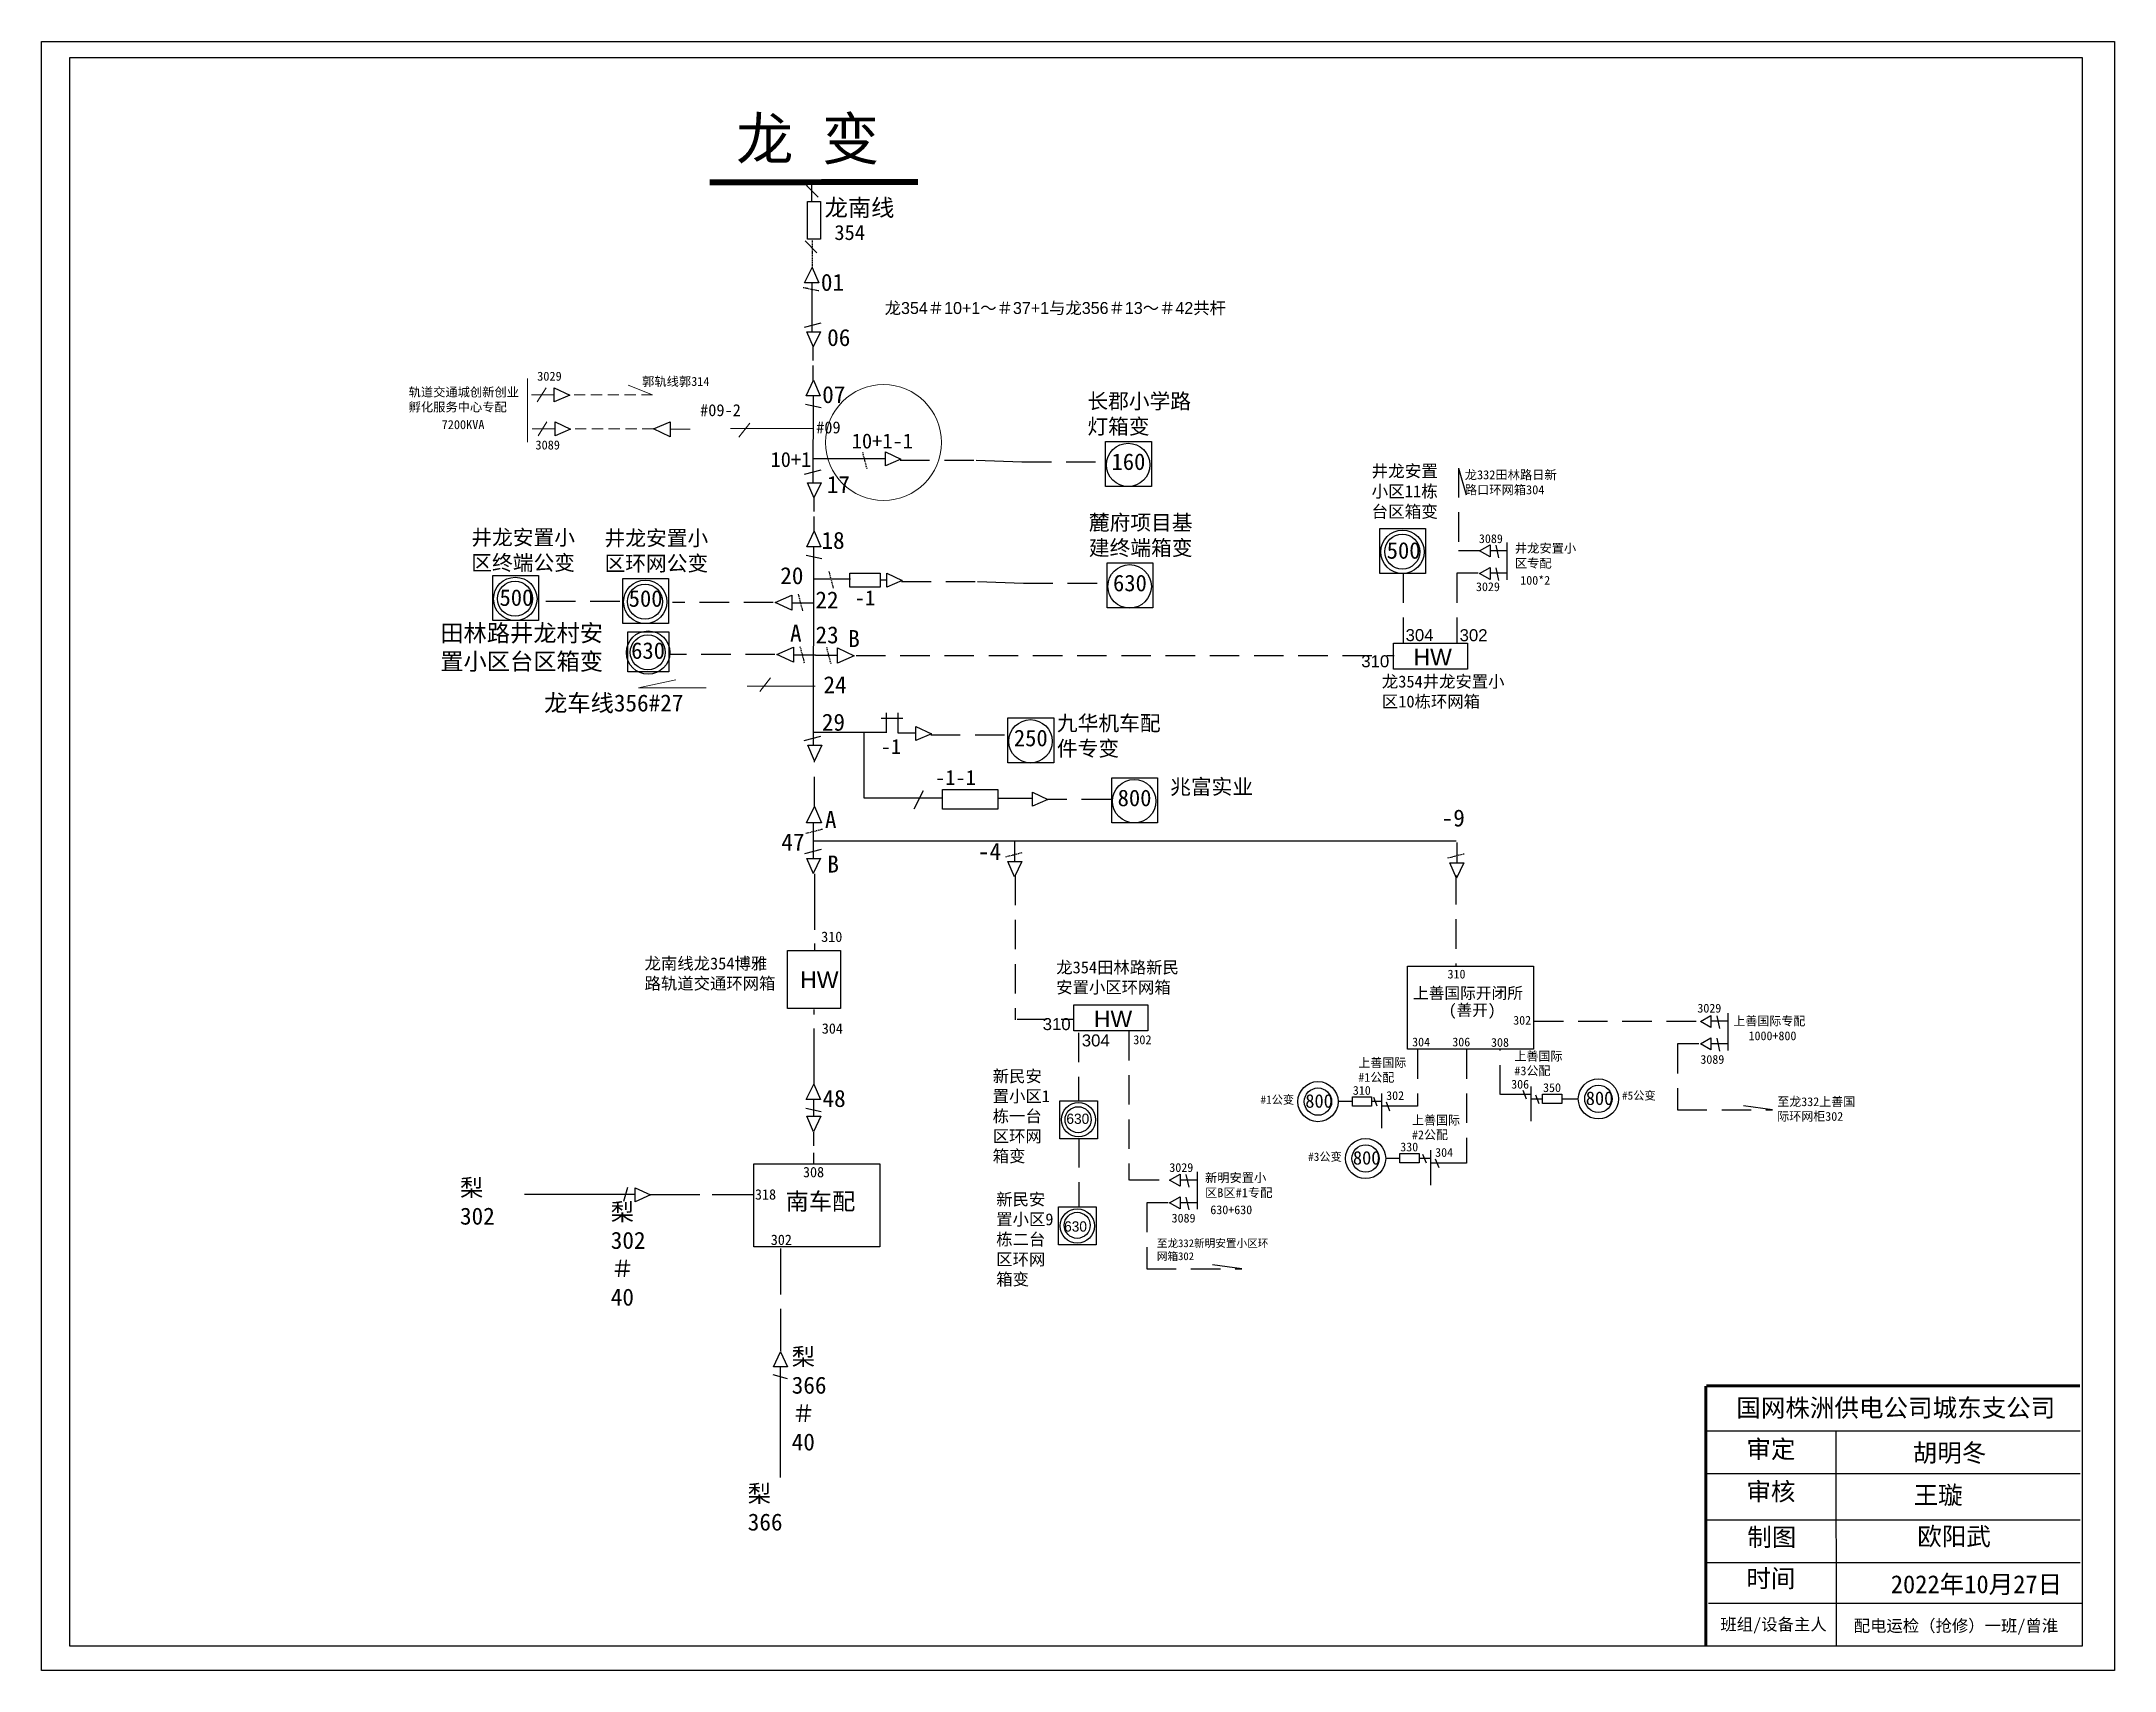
# Model space of a CAD drawing. Extents: x 36 to 381, y -43 to 229.
import ezdxf

# ---------------------------------------------------------------- set-up
doc = ezdxf.new("R2010")
doc.units = 0
doc.header["$LTSCALE"] = 0.774411
for name, pattern in [('ACAD_ISO02W100', [15, 12, -3]), ('DASHED2', [9.525, 6.35, -3.175]), ('HIDDEN2', [0.1875, 0.125, -0.0625])]:
    doc.linetypes.add(name, pattern=pattern)
doc.layers.get('0').update_dxf_attribs({"linetype": 'CONTINUOUS'})
for name, color, linetype in [('0-RefEdit0', 7, 'CONTINUOUS'), ('LAYER1', 5, 'ACAD_ISO02W100'), ('Layer2', 1, 'CONTINUOUS'), ('MiniCADViewLayer', 7, 'CONTINUOUS'), ('线型', 7, 'DASHED2')]:
    doc.layers.add(name, color=color, linetype=linetype)
doc.styles.add('hztxt_txtstyle_0.00_0_0', font='', dxfattribs={"bigfont": 'hztxt.shx'})
doc.styles.add('hztxt_txtstyle_0.79_0_0', font='', dxfattribs={"height": 0.786403, "bigfont": 'hztxt.shx'})
doc.styles.add('SimSun_txtstyle_2.50_0_0', font='simsun.ttc', dxfattribs={"height": 2.5})
doc.styles.add('SimSun_txtstyle_2.84_0_0', font='', dxfattribs={"height": 2.843062})
doc.styles.get("Standard").update_dxf_attribs({"font": '', "height": 2.5})
doc.styles.add('字体', font='simkai_0.ttf', dxfattribs={"height": 2.5})
doc.styles.add('宋体_txtstyle_1.50_0_0', font='SIMSUN.TTC', dxfattribs={"height": 1.5})
doc.styles.add('宋体_txtstyle_150.00_0_0150', font='SIMSUN.TTC', dxfattribs={"height": 150})
doc.styles.add('宋体_txtstyle_2.00_0_0', font='SIMSUN.TTC', dxfattribs={"height": 2})
doc.styles.add('宋体_txtstyle_200.00_0_0200', font='SIMSUN.TTC', dxfattribs={"height": 200})
doc.styles.add('宋体_txtstyle_3.00_0_0', font='SIMSUN.TTC', dxfattribs={"height": 3})
doc.styles.get('hztxt_txtstyle_0.00_0_0').set_extended_font_data('hztxt')
doc.styles.get('hztxt_txtstyle_0.79_0_0').set_extended_font_data('hztxt')
doc.styles.get('SimSun_txtstyle_2.84_0_0').set_extended_font_data('SimSun')
doc.styles.get('Standard').set_extended_font_data('SimSun')

msp = doc.modelspace()

# ---------------------------------------------------------------- linework, layer by layer
at = {"linetype": 'Continuous'}
for p, q in [((165.2, 202.67), (163.22, 204.65)), ((164.96, 193.43), (162.98, 195.42)), ((164.71, 126.26), (161.06, 126.26)), ((164.75, 126.29), (168.39, 126.29)), ((175.7, 115.78), (179.3, 115.78)), ((176.51, 116.66), (176.51, 113.3)), ((178.46, 116.63), (178.46, 113.27)), ((176.39, 113.35), (164.46, 113.35)), ((172.78, 113.42), (172.78, 102.46)), ((178.51, 113.29), (181.4, 113.29)), ((172.78, 102.46), (185.83, 102.46)), ((181.21, 100.6), (182.75, 103.66)), ((195.25, 102.4), (200.87, 102.4)), ((164.4, 92.32), (164.4, 98.27)), ((271.62, 95.23), (164.53, 95.23)), ((197.95, 95.21), (197.95, 91.89)), ((271.69, 95.01), (271.69, 91.69)), ((164.4, 52.1), (164.42, 49.31))]:
    msp.add_line(p, q, dxfattribs=at)
at = {"linetype": 'ACAD_ISO02W100'}
for p, q in [((164.11, 202.06), (164.12, 205.15)), ((164.57, 89.75), (164.57, 77.01)), ((164.49, 54.66), (164.49, 67.15))]:
    msp.add_line(p, q, dxfattribs=at)
at = {"color": 7, "linetype": 'Continuous', "ltscale": 2}
for p, q in [((162.92, 188.38), (164.15, 190.96)), ((164.15, 190.96), (165.26, 188.38)), ((165.26, 188.38), (162.92, 188.38)), ((164.37, 177.64), (163.26, 180.22)), ((163.26, 180.22), (165.6, 180.22)), ((164.38, 177.76), (165.6, 180.29)), ((163.16, 169.55), (164.39, 172.14)), ((164.39, 172.14), (165.5, 169.55)), ((164.51, 152.45), (163.4, 155.03)), ((163.4, 155.03), (165.74, 155.03)), ((164.52, 152.57), (165.74, 155.1)), ((163.3, 144.37), (164.53, 146.95)), ((164.53, 146.95), (165.64, 144.37)), ((164.38, 46.73), (163.27, 49.31)), ((165.61, 49.31), (164.38, 46.73))]:
    msp.add_line(p, q, dxfattribs=at)
at = {"linetype": 'DASHED2'}
for p, q in [((164.35, 175.42), (164.35, 177.79)), ((164.35, 172.11), (164.35, 174.59)), ((178.85, 158.81), (191.51, 158.81)), ((199.16, 158.54), (213.02, 158.54)), ((271.96, 157.5), (271.96, 143.75)), ((164.49, 150.23), (164.49, 152.61)), ((164.49, 146.92), (164.49, 149.4)), ((179.09, 138.55), (191.75, 138.55)), ((262.75, 139.94), (262.75, 128.28)), ((271.69, 139.93), (271.69, 128.28)), ((132.07, 135.2), (119.31, 135.2)), ((157.68, 135.05), (140.86, 135.05)), ((199.41, 138.28), (213.26, 138.28)), ((157.97, 126.36), (140.24, 126.36)), ((171.49, 126.19), (261.28, 126.19)), ((183.96, 112.99), (196.61, 112.99)), ((164.54, 101.04), (164.54, 108.71)), ((214.02, 102.19), (203.42, 102.19)), ((198.03, 89.48), (198.03, 65.44)), ((271.53, 89.57), (271.53, 74.36)), ((198.36, 65.54), (207.83, 65.54)), ((216.99, 63.55), (216.99, 38.65)), ((284.56, 65.17), (312.29, 65.17)), ((265.13, 60.5), (265.13, 50.98)), ((273.31, 60.5), (273.31, 41.5)), ((278.94, 52.94), (278.94, 60.45)), ((308.52, 61.39), (308.52, 50.37)), ((217.12, 38.72), (223.91, 38.72)), ((219.98, 34.88), (219.98, 23.86)), ((235.84, 23.86), (230.82, 24.55)), ((219.98, 23.86), (235.84, 23.86))]:
    msp.add_line(p, q, dxfattribs=at)
at = {"color": 7, "linetype": 'Continuous', "lineweight": 0, "ltscale": 0.776732}
for p, q in [((116.68, 161.79), (116.68, 172.44)), ((137.56, 169.7), (133.46, 171.35))]:
    msp.add_line(p, q, dxfattribs=at)
at = {"color": 7, "linetype": 'DASHED2', "lineweight": 0, "ltscale": 0.776732}
for p, q in [((121.15, 169.71), (116.77, 169.71)), ((119.8, 170.88), (118.32, 168.55)), ((121.29, 164.04), (116.91, 164.04)), ((119.94, 165.21), (118.46, 162.88))]:
    msp.add_line(p, q, dxfattribs=at)
at = {"color": 0, "linetype": 'Continuous', "ltscale": 2}
for p, q in [((121.15, 170.88), (123.73, 169.65)), ((121.15, 168.55), (121.15, 170.88)), ((123.73, 169.65), (121.15, 168.55)), ((165.5, 169.55), (163.16, 169.55)), ((121.29, 165.21), (123.87, 163.98)), ((121.29, 162.87), (121.29, 165.21)), ((123.87, 163.98), (121.29, 162.87)), ((137.71, 164.03), (140.47, 165.21)), ((140.47, 162.71), (137.71, 164.03)), ((140.47, 165.21), (140.47, 162.71)), ((176.38, 160.19), (178.96, 158.96)), ((176.38, 157.85), (176.38, 160.19)), ((178.96, 158.96), (176.38, 157.85)), ((165.64, 144.37), (163.3, 144.37)), ((176.62, 139.93), (179.2, 138.7)), ((176.62, 137.59), (176.62, 139.93)), ((179.2, 138.7), (176.62, 137.59)), ((158.01, 135.08), (160.77, 136.27)), ((160.77, 133.76), (158.01, 135.08)), ((160.77, 136.27), (160.77, 133.76)), ((134.67, 35.05), (134.67, 37.39)), ((134.67, 37.39), (137.19, 36.23)), ((137.19, 36.23), (134.67, 35.05)), ((157.71, 7.52), (158.87, 10.03)), ((160.05, 7.52), (157.71, 7.52)), ((158.87, 10.03), (160.05, 7.52))]:
    msp.add_line(p, q, dxfattribs=at)
at = {"color": 7, "linetype": 'DASHED2', "lineweight": 0, "ltscale": 0.380425}
for p, q in [((137.56, 169.7), (123.6, 169.7)), ((137.71, 164.03), (123.74, 164.03))]:
    msp.add_line(p, q, dxfattribs=at)
at = {"color": 7, "linetype": 'Continuous', "lineweight": 0, "ltscale": 1.552691}
for p, q in [((143.84, 163.97), (140.46, 163.97)), ((164.32, 164.12), (150.54, 164.12))]:
    msp.add_line(p, q, dxfattribs=at)
at = {"color": 7, "linetype": 'Continuous', "lineweight": 0, "ltscale": 1.289091}
for p, q in [((153.78, 164.97), (151.97, 162.65)), ((164.65, 121.09), (153.36, 121.09)), ((157.23, 122.51), (155.43, 120.19)), ((146.5, 120.83), (135.22, 120.83))]:
    msp.add_line(p, q, dxfattribs=at)
at = {"color": 0, "linetype": 'Continuous'}
for p, q in [((164.35, 159.11), (175.27, 159.11)), ((175.27, 159.11), (176.3, 159.11)), ((164.55, 139.01), (170.55, 139.01)), ((175.51, 138.85), (176.54, 138.85)), ((164.42, 134.94), (160.77, 134.94)), ((164.41, 46.65), (164.41, 44.36)), ((164.41, 43.2), (164.41, 41.39)), ((134.67, 36.28), (116.18, 36.28)), ((133.38, 37.46), (132.71, 35.08)), ((145.45, 36.23), (137.2, 36.23)), ((154.43, 36.23), (147.47, 36.23)), ((158.87, 27.27), (158.87, 19.56)), ((158.87, 17.2), (158.87, 10.04)), ((158.82, 7.51), (158.82, -10.97)), ((157.64, 6.22), (160.02, 5.56)), ((313.3, -3.17), (375.66, -3.17)), ((334.94, -3.18), (334.99, -39.12)), ((313.3, -10.28), (375.66, -10.28)), ((313.3, -18.03), (375.66, -18.03)), ((313.3, -25.13), (375.66, -25.13)), ((313.7, -31.92), (376.07, -31.92))]:
    msp.add_line(p, q, dxfattribs=at)
msp.add_line((271.96, 157.5), (273.28, 153.04))
at = {"linetype": 'Continuous', "ltscale": 2}
for p, q in [((158.3, 126.4), (161.06, 127.58)), ((161.06, 125.08), (158.3, 126.4)), ((161.06, 127.58), (161.06, 125.08)), ((168.39, 124.96), (168.39, 127.47)), ((168.39, 127.47), (171.16, 126.15)), ((171.16, 126.15), (168.39, 124.96)), ((181.48, 114.37), (184.06, 113.14)), ((181.48, 112.03), (181.48, 114.37)), ((164.56, 108.65), (163.45, 111.23)), ((163.45, 111.23), (165.79, 111.23)), ((165.79, 111.23), (164.56, 108.65)), ((184.06, 113.14), (181.48, 112.03)), ((163.22, 98.27), (164.54, 101.04)), ((164.54, 101.04), (165.73, 98.27)), ((200.9, 103.43), (203.48, 102.19)), ((200.9, 101.09), (200.9, 103.43)), ((203.48, 102.19), (200.9, 101.09)), ((165.73, 98.27), (163.22, 98.27)), ((164.4, 89.77), (163.29, 92.35)), ((163.29, 92.35), (165.63, 92.35)), ((164.42, 89.9), (165.63, 92.43)), ((197.92, 89.25), (196.81, 91.83)), ((196.81, 91.83), (199.15, 91.83)), ((199.15, 91.83), (197.92, 89.25)), ((271.65, 89.05), (270.54, 91.63)), ((270.54, 91.63), (272.88, 91.63)), ((272.88, 91.63), (271.65, 89.05)), ((163.2, 52.11), (164.43, 54.69)), ((165.54, 52.11), (163.2, 52.11)), ((164.43, 54.69), (165.54, 52.11)), ((163.27, 49.31), (165.61, 49.31))]:
    msp.add_line(p, q, dxfattribs=at)
at = {"color": 7, "linetype": 'Continuous', "lineweight": 0, "ltscale": 0.663113}
msp.add_line((135.22, 120.83), (141.46, 122.17), dxfattribs=at)
at = {"color": 0, "linetype": 'DASHED2'}
for p, q in [((208.59, 63.27), (208.59, 51.77)), ((308.52, 50.37), (324.38, 50.37)), ((324.38, 50.37), (319.36, 51.06)), ((208.63, 45.69), (208.63, 34.19))]:
    msp.add_line(p, q, dxfattribs=at)
at = {"color": 0, "linetype": 'Continuous'}
for points in [[(35.62, 228.68), (381.42, 228.68), (381.42, -43.18), (35.62, -43.18)], [(40.35, 225.98), (376, 225.98), (376, -39.12), (40.35, -39.12)], [(213.12, 161.91), (220.76, 161.91), (220.76, 154.4), (213.12, 154.4)], [(258.87, 147.41), (266.51, 147.41), (266.51, 139.91), (258.87, 139.91)], [(110.89, 139.55), (118.53, 139.55), (118.53, 132.04), (110.89, 132.04)], [(132.58, 139.07), (140.22, 139.07), (140.22, 131.56), (132.58, 131.56)], [(170.47, 139.96), (175.51, 139.96), (175.51, 137.59), (170.47, 137.59)], [(213.36, 141.65), (221, 141.65), (221, 134.14), (213.36, 134.14)], [(133.43, 130.17), (140.26, 130.17), (140.26, 123.47), (133.43, 123.47)], [(196.82, 115.79), (204.46, 115.79), (204.46, 108.28), (196.82, 108.28)], [(214.14, 105.79), (221.78, 105.79), (221.78, 98.28), (214.14, 98.28)], [(263.5, 74.37), (284.51, 74.37), (284.51, 60.52), (263.5, 60.52)], [(154.43, 41.39), (175.44, 41.39), (175.44, 27.53), (154.43, 27.53)]]:
    msp.add_lwpolyline(points, close=True, dxfattribs=at)
at = {"linetype": 'Continuous'}
for points, const_width in [([(181.81, 205.21), (147.08, 205.19)], 1), ([(313.26, 4.33), (313.27, -39.12)], 0.5)]:
    msp.add_lwpolyline(points, dxfattribs=dict(at, const_width=const_width))
for points in [[(165.59, 201.96), (165.59, 195.7), (163.37, 195.7), (163.37, 201.96)], [(185.89, 103.87), (195.13, 103.87), (195.13, 100.59), (185.89, 100.59)], [(160.06, 76.97), (168.91, 76.97), (168.91, 67.29), (160.06, 67.29)]]:
    msp.add_lwpolyline(points, close=True, dxfattribs=at)
at = {"color": 0}
for points in [[(261.16, 128.25), (273.51, 128.25), (273.51, 123.92), (261.16, 123.92)], [(207.83, 67.89), (220.19, 67.89), (220.19, 63.55), (207.83, 63.55)], [(205.5, 45.58), (205.5, 51.92), (211.75, 51.92), (211.75, 45.58)], [(205.28, 27.84), (205.28, 34.19), (211.54, 34.19), (211.54, 27.84)]]:
    msp.add_lwpolyline(points, close=True, dxfattribs=at)
at = {"color": 0, "linetype": 'Continuous', "const_width": 0.5}
msp.add_lwpolyline([(313.3, 4.33), (375.66, 4.33)], dxfattribs=at)
at = {"color": 12, "linetype": 'Continuous', "lineweight": 0, "ltscale": 0.52129, "true_color": 0xc00000}
msp.add_circle((176.07, 161.75), 9.67, dxfattribs=at)
at = {"color": 0, "linetype": 'Continuous'}
for centre, radius in [((216.89, 158.01), 3.62), ((262.64, 143.51), 3.62), ((262.6, 143.55), 2.92), ((114.66, 135.65), 3.62), ((114.61, 135.68), 2.92), ((136.34, 135.17), 3.62), ((217.13, 137.75), 3.62), ((136.3, 135.2), 2.92), ((136.81, 126.69), 3.62), ((136.76, 126.73), 2.92), ((200.59, 111.89), 3.62), ((217.9, 101.89), 3.62)]:
    msp.add_circle(centre, radius, dxfattribs=at)
at = {"color": 0}
for centre, radius in [((295.32, 52.22), 3.35), ((248.55, 51.76), 3.35), ((248.55, 51.76), 2.28), ((295.32, 52.22), 2.28), ((256.49, 42.27), 3.35), ((256.49, 42.27), 2.28)]:
    msp.add_circle(centre, radius, dxfattribs=at)
at = {"layer": '0-RefEdit0', "linetype": 'HIDDEN2', "ltscale": 2}
for p, q in [((164.16, 195.44), (164.16, 190.9)), ((162.67, 187.65), (165.27, 187.1)), ((162.14, 127.74), (162.86, 124.96)), ((167.32, 124.81), (166.6, 127.59)), ((165.88, 97.2), (163.1, 96.48)), ((196.47, 92.63), (199.25, 93.35)), ((270.21, 92.43), (272.99, 93.15))]:
    msp.add_line(p, q, dxfattribs=at)
at = {"layer": '0-RefEdit0', "linetype": 'ByBlock', "ltscale": 2}
for p, q in [((164.12, 188.36), (164.12, 180.2)), ((162.92, 181.02), (165.7, 181.74)), ((164.33, 169.55), (164.29, 155.05)), ((162.91, 156.48), (165.68, 157.2)), ((164.42, 144.36), (164.35, 111.23)), ((275.48, 143.69), (277.26, 144.7)), ((277.26, 142.69), (275.48, 143.69)), ((277.26, 144.7), (277.26, 142.69)), ((280.03, 143.7), (277.27, 143.7)), ((278.21, 144.63), (278.68, 142.52)), ((275.48, 139.92), (277.26, 140.92)), ((277.26, 138.92), (275.48, 139.92)), ((277.26, 140.92), (277.26, 138.92)), ((280.03, 139.93), (277.27, 139.93)), ((278.21, 140.86), (278.68, 138.74)), ((162.84, 112.03), (165.62, 112.75)), ((162.95, 93.16), (165.73, 93.88)), ((312.33, 65.16), (314.1, 66.16)), ((314.1, 66.16), (314.1, 64.16)), ((315.06, 66.1), (315.53, 63.98)), ((314.1, 64.16), (312.33, 65.16)), ((312.33, 61.39), (314.1, 62.39)), ((314.1, 62.39), (314.1, 60.39)), ((316.88, 65.17), (314.11, 65.17)), ((315.06, 62.33), (315.53, 60.21)), ((314.1, 60.39), (312.33, 61.39)), ((316.88, 61.4), (314.11, 61.4)), ((163.1, 50.69), (165.7, 50.13)), ((223.79, 38.65), (225.56, 39.65)), ((225.56, 37.65), (223.79, 38.65)), ((225.56, 39.65), (225.56, 37.65)), ((228.34, 38.66), (225.58, 38.66)), ((226.52, 39.59), (226.99, 37.47)), ((223.79, 34.87), (225.56, 35.88)), ((225.56, 33.87), (223.79, 34.87)), ((225.56, 35.88), (225.56, 33.87)), ((228.34, 34.89), (225.58, 34.89)), ((226.52, 35.81), (226.99, 33.7))]:
    msp.add_line(p, q, dxfattribs=at)
at = {"layer": '0-RefEdit0', "color": 0, "linetype": 'ByBlock', "ltscale": 2}
for p, q in [((163.06, 168.14), (165.66, 167.58)), ((163.2, 142.95), (165.8, 142.39))]:
    msp.add_line(p, q, dxfattribs=at)
at = {"layer": '0-RefEdit0', "color": 0, "linetype": 'HIDDEN2', "ltscale": 2}
for p, q in [((172.56, 160.15), (173.28, 157.37)), ((166.97, 140.21), (167.69, 137.43)), ((161.85, 136.43), (162.57, 133.65))]:
    msp.add_line(p, q, dxfattribs=at)
at = {"layer": '0-RefEdit0', "ltscale": 2}
for p, q in [((280.07, 145.07), (280.07, 138.83)), ((316.91, 66.54), (316.91, 60.3)), ((228.37, 40.03), (228.37, 33.79))]:
    msp.add_line(p, q, dxfattribs=at)
at = {"layer": 'LAYER1', "color": 0, "linetype": 'Continuous'}
for centre, radius in [((208.6, 48.75), 2.86), ((208.53, 48.75), 2.17), ((208.39, 31.01), 2.86), ((208.39, 31.12), 2.17)]:
    msp.add_circle(centre, radius, dxfattribs=at)
at = {"layer": 'MiniCADViewLayer', "color": 0, "linetype": 'Continuous'}
for p, q in [((191.51, 158.81), (199.16, 158.54)), ((191.75, 138.55), (199.41, 138.28))]:
    msp.add_line(p, q, dxfattribs=at)
at = {"layer": '线型', "linetype": 'ByBlock'}
for p, q in [((275.54, 143.68), (271.97, 143.68)), ((275.25, 139.93), (271.69, 139.93)), ((312.1, 61.4), (308.53, 61.4)), ((257.82, 52.5), (258.39, 51.04)), ((259.12, 53.12), (259.12, 47.32)), ((284.04, 52.95), (278.98, 52.95)), ((282.72, 53.69), (283.3, 52.23)), ((284.03, 54.31), (284.03, 48.51)), ((286.02, 52.17), (284.2, 52.17)), ((284.84, 52.9), (285.41, 51.43)), ((292.01, 52.17), (289.23, 52.17)), ((254.29, 51.76), (251.95, 51.76)), ((259.14, 51.76), (257.5, 51.76)), ((265.13, 50.98), (259.29, 50.98)), ((259.93, 51.71), (260.5, 50.24)), ((262.2, 42.28), (259.89, 42.28)), ((267.31, 42.28), (265.41, 42.28)), ((265.99, 43.02), (266.57, 41.56)), ((267.3, 43.64), (267.3, 37.84)), ((273.31, 41.5), (267.47, 41.5)), ((268.11, 42.23), (268.68, 40.76)), ((223.56, 34.89), (219.99, 34.89))]:
    msp.add_line(p, q, dxfattribs=at)
for points in [[(254.29, 52.56), (257.5, 52.56), (257.5, 50.98), (254.29, 50.98)], [(286.02, 53.02), (289.23, 53.02), (289.23, 51.44), (286.02, 51.44)], [(262.2, 43.12), (265.41, 43.12), (265.41, 41.55), (262.2, 41.55)]]:
    msp.add_lwpolyline(points, close=True, dxfattribs=at)

# ---------------------------------------------------------------- texts
at = {"linetype": 'Continuous', "insert": (151.49, 215.93), "char_height": 7, "width": 28.4432, "attachment_point": 1, "style": '字体'}
msp.add_mtext('龙 变', dxfattribs=at)
at = {"color": 0, "linetype": 'Continuous', "attachment_point": 1}
for s, insert, char_height, width in [('龙南线', (166.25, 202.37), 2.843, 12.5379), ('354', (167.88, 198.05), 2.5, 5.6554)]:
    msp.add_mtext(s, dxfattribs=dict(at, insert=insert, char_height=char_height, width=width))
at = {"color": 7, "attachment_point": 1}
for s, insert, char_height, width in [('01', (165.63, 189.91), 2.843, 5.9799), ('龙{\\f\uffbfﾬￌﾣﾤ_GB2312|b0|i0|c134|p49;354}＃{\\f\uffbfﾬￌﾣﾤ_GB2312|b0|i0|c134|p49;10+1}～＃{\\f\uffbfﾬￌﾣﾤ_GB2312|b0|i0|c134|p49;37+1}与龙{\\f\uffbfﾬￌﾣﾤ_GB2312|b0|i0|c134|p49;356}＃{\\f\uffbfﾬￌﾣﾤ_GB2312|b0|i0|c134|p49;13}～＃{\\f\uffbfﾬￌﾣﾤ_GB2312|b0|i0|c134|p49;42}共杆', (176.27, 185.2), 2, 84.1015), ('06', (166.68, 180.7), 2.843, 5.9799), ('长郡小学路灯箱变', (210.08, 169.93), 2.536, 19.7799), ('井龙安置小区11栋台区箱变', (257.48, 158.01), 2.0285, 12.6347), ('麓府项目基建终端箱变', (210.33, 149.67), 2.536, 19.7799), ('井龙安置小\\P区终端公变', (107.31, 147.19), 2.536, 23.2074), ('井龙安置小\\P区环网公变', (129.54, 147.09), 2.536, 23.2074), ('田林路井龙村安置小区台区箱变', (102.14, 131.38), 2.8431, 28.9635), ('A', (160.48, 131.35), 2.84, 5.9799), ('23', (164.73, 131.08), 2.843, 5.9799), ('B', (170.19, 130.46), 2.84, 5.9799), ('24', (166.06, 122.75), 2.843, 5.9799), ('九华机车配件专变', (205, 116.19), 2.536, 19.7799), ('兆富实业', (223.88, 105.58), 2.536, 19.7799), ('上善国际开闭所', (264.4, 70.84), 1.92, 19.4285), ('(善开)', (270.35, 68.01), 1.92, 19.4285), ('梨302', (105.43, 38.82), 2.843, 5.9799), ('308', (162.64, 40.87), 1.728, 3.6348), ('318', (154.63, 37.14), 1.728, 3.6348), ('302', (157.27, 29.57), 1.728, 3.6348), ('梨366', (153.43, -12.23), 2.843, 5.9799)]:
    msp.add_mtext(s, dxfattribs=dict(at, insert=insert, char_height=char_height, width=width))
at = {"color": 7, "linetype": 'Continuous', "lineweight": 0, "ltscale": 0.776732, "attachment_point": 1}
for s, insert, char_height, style in [('3029', (118.31, 173.57), 1.5, '宋体_txtstyle_1.50_0_0'), ('轨道交通城创新创业^M^J孵化服务中心专配', (96.86, 170.93), 1.5, '宋体_txtstyle_150.00_0_0150'), ('#09-2', (145.48, 168.15), 2, '宋体_txtstyle_2.00_0_0'), ('7200KVA', (102.37, 165.49), 1.5, '宋体_txtstyle_150.00_0_0150'), ('#09', (164.84, 165.28), 2, '宋体_txtstyle_2.00_0_0'), ('3089', (118.02, 162.09), 1.5, '宋体_txtstyle_1.50_0_0')]:
    msp.add_mtext(s, dxfattribs=dict(at, insert=insert, char_height=char_height, style=style))
at = {"color": 2, "linetype": 'Continuous', "lineweight": 0, "ltscale": 0.776732, "true_color": 0xffff00, "insert": (135.81, 172.7), "char_height": 1.5, "attachment_point": 1, "style": '宋体_txtstyle_1.50_0_0'}
msp.add_mtext('郭轨线郭314', dxfattribs=at)
at = {"color": 0, "attachment_point": 1}
for s, insert, char_height, width in [('07', (165.85, 171.17), 2.843, 5.9799), ('10+1', (157.23, 160.17), 2.5, 5.9799), ('3089', (275.39, 146.44), 1.467, 15.6166), ('20', (158.85, 140.96), 2.843, 5.9799), ('3029', (274.9, 138.42), 1.467, 15.6166), ('100*2', (282.29, 139.49), 1.467, 15.6166), ('22', (164.71, 136.9), 2.843, 5.9799), ('-1', (171.28, 137.1), 2.5, 5.9799), ('{\\H0.9086x;630}', (133.98, 128.42), 3.0428, 6.4001), ('龙354井龙安置小区10栋环网箱', (259.21, 122.87), 2, 22.6265), ('-1', (175.61, 112.27), 2.5, 5.9799), ('-1-1', (184.67, 107.1), 2.5, 5.9799), ('龙354田林路新民安置小区环网箱', (204.89, 75.17), 2, 22.6265), ('310', (270.16, 73.78), 1.467, 15.6166), ('302', (281.11, 66.07), 1.467, 15.6166), ('3029', (311.83, 68.09), 1.467, 15.6166), ('上善国际专配', (317.83, 65.95), 1.467, 15.6166), ('304', (264.25, 62.45), 1.467, 15.6166), ('306', (270.95, 62.45), 1.467, 15.6166), ('308', (277.41, 62.38), 1.467, 15.6166), ('1000+800', (320.37, 63.48), 1.467, 15.6166), ('上善国际#1公配', (255.28, 58.99), 1.467, 9.2084), ('上善国际#3公配', (281.32, 60.08), 1.467, 9.2084), ('3089', (312.33, 59.54), 1.467, 15.6166), ('306', (280.77, 55.4), 1.467, 15.6166), ('800', (246.43, 53), 2.254, 4.7295), ('310', (254.36, 54.37), 1.467, 15.6166), ('302', (259.92, 53.5), 1.467, 15.6166), ('350', (286.09, 54.83), 1.467, 15.6166), ('800', (293.21, 53.46), 2.254, 4.7295), ('至龙332上善国际环网柜302', (325.16, 52.48), 1.4673, 13.9643), ('上善国际#2公配', (264.23, 49.4), 1.467, 9.2084), ('800', (254.37, 43.51), 2.254, 4.7295), ('330', (262.27, 44.93), 1.467, 15.6166), ('304', (268.09, 44.02), 1.467, 15.6166), ('3029', (223.75, 41.5), 1.467, 15.6166), ('梨302＃40', (130.58, 34.78), 2.843, 5.9799), ('南车配', (159.74, 36.55), 2.843, 14.6574), ('3089', (224.13, 33.06), 1.467, 15.6166), ('630+630', (230.59, 34.45), 1.467, 15.6166), ('梨366＃40', (160.76, 10.61), 2.843, 5.9799)]:
    msp.add_mtext(s, dxfattribs=dict(at, insert=insert, char_height=char_height, width=width))
at = {"color": 7, "attachment_point": 1}
for s, insert, char_height, width, style in [('10+1-1', (170.78, 163.26), 2.5, 22.5742, 'SimSun_txtstyle_2.50_0_0'), ('龙车线356#27', (119.46, 119.71), 2.843, 28.9635, 'SimSun_txtstyle_2.84_0_0')]:
    msp.add_mtext(s, dxfattribs=dict(at, insert=insert, char_height=char_height, width=width, style=style))
at = {"attachment_point": 1}
for s, insert, char_height, width in [('{\\H0.9086x;160}', (214.11, 159.94), 3.0428, 6.4001), ('17', (166.62, 156.18), 2.843, 5.9799), ('18', (165.72, 146.85), 2.843, 5.9799), ('{\\H0.9086x;500}', (260.01, 145.13), 3.0428, 6.4001), ('{\\H0.9086x;630}', (214.36, 139.69), 3.0428, 6.4001), ('{\\H0.9086x;500}', (112.02, 137.26), 3.0428, 6.4001), ('{\\H0.9086x;500}', (133.57, 137.11), 3.0428, 6.4001), ('29', (165.79, 116.5), 2.843, 34.9481), ('{\\H0.9086x;250}', (197.82, 113.83), 3.0428, 6.4001), ('{\\H0.9086x;800}', (215.13, 103.83), 3.0428, 6.4001), ('-9', (269.18, 100.52), 2.843, 5.9799), ('A', (166.3, 100.24), 2.84, 5.9799), ('47', (159.03, 96.5), 2.843, 5.9799), ('-4', (191.83, 94.95), 2.843, 5.9799), ('B', (166.71, 92.83), 2.84, 5.9799), ('310', (165.68, 80.14), 1.728, 3.6348), ('龙南线龙354博雅路轨道交通环网箱', (136.22, 75.82), 2, 22.6265), ('304', (165.78, 64.83), 1.728, 3.6348), ('302', (217.73, 62.84), 1.5, 12.9976), ('48', (165.9, 53.72), 2.843, 5.9799)]:
    msp.add_mtext(s, dxfattribs=dict(at, insert=insert, char_height=char_height, width=width))
for s, insert, char_height, width, style in [('{\\fSimSun|b0|i0|c134|p2;龙332田林路日新路口环网箱304}', (273.03, 157.12), 1.5, 16.3363, '字体'), ('{\\fSimSun|b0|i0|c134|p2;井龙安置小区专配}', (281.39, 144.87), 1.5, 12.0383, '字体'), ('{\\fArial|b0|i0|c0|p32;HW}', (162.17, 73.49), 2.75, 8.399, 'hztxt_txtstyle_0.00_0_0'), ('{\\fSimSun|b0|i0|c134|p2;新明安置小区B区#1专配}', (229.7, 39.82), 1.5, 12.0383, '字体'), ('{\\fSimSun|b0|i0|c134|p2;至龙}332{\\fSimSun|b0|i0|c134|p2;新明安置小区环网箱302}', (221.67, 28.78), 1.3, 18.7273, '字体')]:
    msp.add_mtext(s, dxfattribs=dict(at, insert=insert, char_height=char_height, width=width, style=style))
at = {"color": 0, "attachment_point": 1}
for s, insert, char_height, width, style in [('{\\fArial|b0|i0|c0|p32;\\H1.17x;304}', (263.16, 130.62), 1.71, 45.733, 'hztxt_txtstyle_0.00_0_0'), ('{\\fArial|b0|i0|c0|p32;\\H1.17x;302}', (272.17, 130.6), 1.71, 45.733, 'hztxt_txtstyle_0.00_0_0'), ('{\\fArial|b0|i0|c0|p32;\\H1.17x;310}', (255.77, 126.25), 1.71, 45.733, 'hztxt_txtstyle_0.00_0_0'), ('{\\fArial|b0|i0|c0|p32;HW}', (264.48, 127.33), 2.75, 8.399, 'hztxt_txtstyle_0.00_0_0'), ('{\\fArial|b0|i0|c0|p32;\\H1.17x;310}', (202.63, 65.7), 1.71, 45.733, 'hztxt_txtstyle_0.00_0_0'), ('{\\fArial|b0|i0|c0|p32;HW}', (211.16, 66.96), 2.75, 8.399, 'hztxt_txtstyle_0.00_0_0'), ('{\\fArial|b0|i0|c0|p32;\\H1.17x;304}', (209.15, 62.98), 1.71, 45.733, 'hztxt_txtstyle_0.00_0_0'), ('#1公变', (238.96, 52.77), 1.372, 10.0872, '字体'), ('#5公变', (299.26, 53.46), 1.372, 10.0872, '字体'), ('#3公变', (246.91, 43.25), 1.372, 10.0872, '字体')]:
    msp.add_mtext(s, dxfattribs=dict(at, insert=insert, char_height=char_height, width=width, style=style))
at = {"color": 0, "linetype": 'Continuous', "attachment_point": 1}
for s, insert, char_height, width, style in [('{\\f\uffbfﾬￌﾣﾤ_GB2312|b0|i0|c134|p49;63}0', (206.58, 49.76), 1.71, 2.1144, 'hztxt_txtstyle_0.00_0_0'), ('{\\f\uffbfﾬￌﾣﾤ_GB2312|b0|i0|c134|p49;63}0', (206.2, 31.79), 1.71, 2.1144, 'hztxt_txtstyle_0.00_0_0'), ('审定', (320, -4.73), 3, 23.4615, '字体'), ('审核', (320, -11.8), 3, 23.4615, '字体'), ('制图', (320.16, -19.42), 3, 23.4615, '字体'), ('时间', (320, -26.3), 3, 23.4615, '字体')]:
    msp.add_mtext(s, dxfattribs=dict(at, insert=insert, char_height=char_height, width=width, style=style))
at = {"color": 7, "linetype": 'Continuous', "lineweight": 0, "ltscale": 1.862301, "char_height": 3, "attachment_point": 1, "style": '宋体_txtstyle_3.00_0_0'}
for s, insert in [('国网株洲供电公司城东支公司', (318.33, 2.17)), ('2022年10月27日', (344.09, -27.27))]:
    msp.add_mtext(s, dxfattribs=dict(at, insert=insert))
at = {"color": 7, "linetype": 'Continuous', "char_height": 3, "attachment_point": 1, "style": '宋体_txtstyle_3.00_0_0'}
for s, insert, width in [('胡明冬', (347.76, -5.34), 23.4615), ('王璇', (347.9, -12.39), 33.0539), ('欧阳武', (348.51, -19.28), 38.9037)]:
    msp.add_mtext(s, dxfattribs=dict(at, insert=insert, width=width))
at = {"color": 7, "linetype": 'Continuous', "lineweight": 0, "ltscale": 0.80446, "char_height": 2, "attachment_point": 1}
for s, insert, style in [('班组/设备主人', (315.67, -34.47), '宋体_txtstyle_200.00_0_0200'), ('配电运检（抢修）一班/曾淮', (337.92, -34.7), '宋体_txtstyle_2.00_0_0')]:
    msp.add_mtext(s, dxfattribs=dict(at, insert=insert, style=style))
at = {"layer": 'Layer2', "color": 0, "linetype": 'Continuous', "char_height": 2, "width": 9.7487, "attachment_point": 1, "style": 'hztxt_txtstyle_0.79_0_0'}
for s, insert in [('{\\fSimSun|b0|i0|c134|p2;新民安置小区1栋一台区环网箱变}', (194.29, 57.01)), ('{\\fSimSun|b0|i0|c134|p2;新民安置小区9栋二台区环网箱变}', (194.88, 36.46))]:
    msp.add_mtext(s, dxfattribs=dict(at, insert=insert))

doc.saveas('drawing.dxf')
